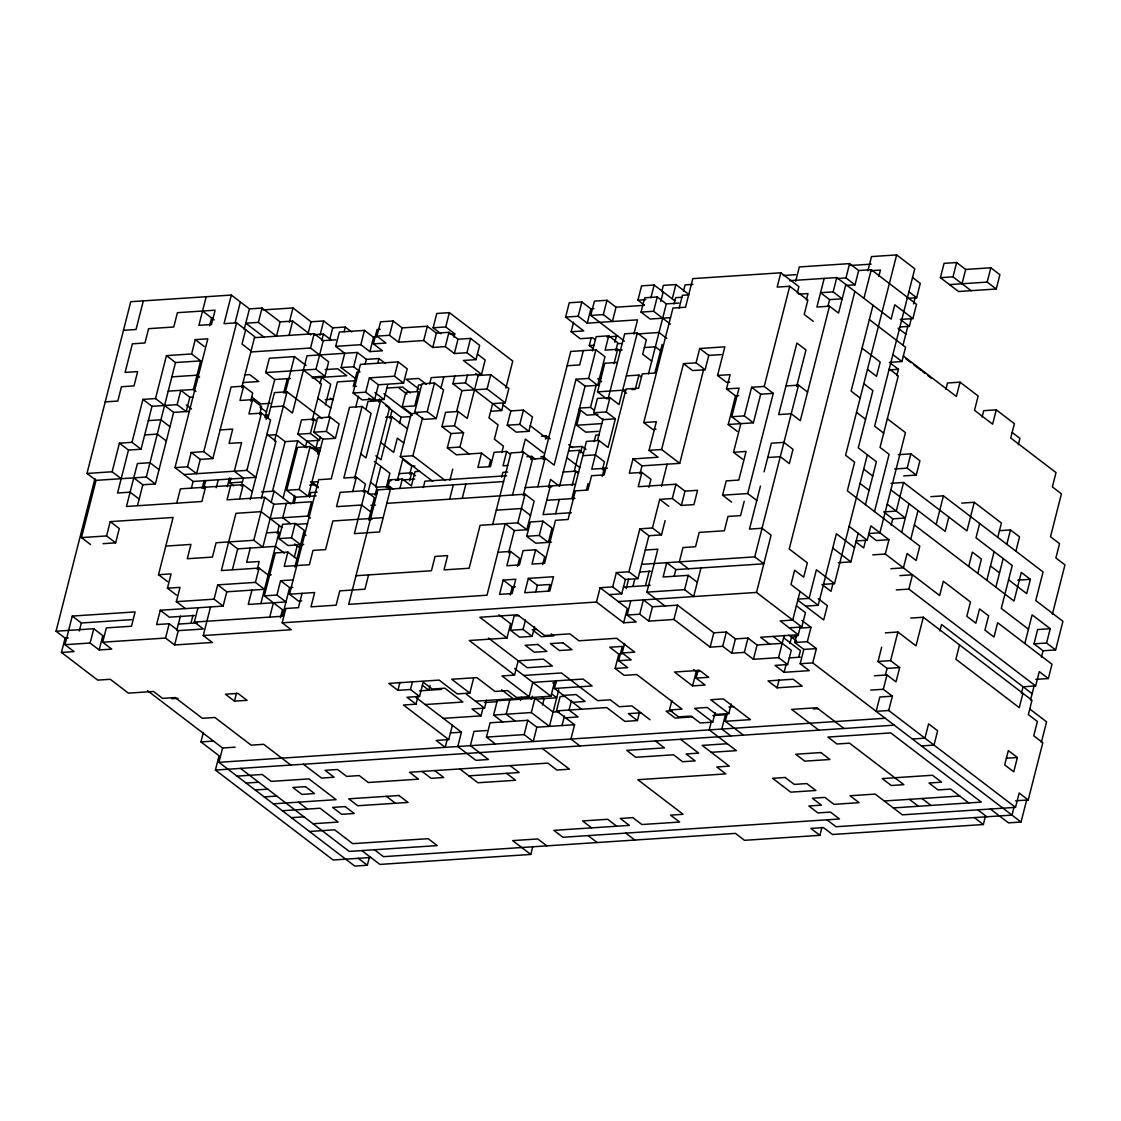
<?xml version="1.0" encoding="UTF-8"?>
<svg xmlns="http://www.w3.org/2000/svg" width="1121" height="1121" viewBox="0 0 1121 1121"><rect width="100%" height="100%" fill="white"/><g stroke="black" fill="none" stroke-linecap="round" stroke-linejoin="round"><path stroke-width="1.5" d="M142.942 399.384L151.994 406.306L141.05 449.241L131.998 442.319L142.942 399.384L155.511 398.558L173.629 412.388L155.385 483.95L146.333 477.028L96.042 480.363L86.99 473.44L130.765 301.703L231.332 295.061L249.437 308.892L262.02 308.065L280.124 321.895L292.693 321.068L310.811 334.899M68.255 637.933L65.102 638.129L56.05 631.221L94.963 478.569M90.507 544.512L81.455 537.604L96.042 480.363M143.334 300.876L136.033 329.49L123.464 330.331M290.843 765.068L263.673 744.316L251.104 745.143L214.882 717.468L202.312 718.309L175.142 697.542L162.573 698.383L153.507 691.461L128.369 693.128L110.25 679.284L97.681 680.125L61.459 652.45L65.102 638.129M64.976 644.701L72.262 616.074L135.123 611.912L131.479 626.233L106.341 627.886L102.684 642.207L111.75 649.115L99.166 649.956L90.114 643.034L64.976 644.701L74.028 651.609L61.459 652.45M121.18 478.695L112.128 471.773L119.429 443.159L131.998 442.319M79.297 630.941L81.329 622.996L72.262 616.074M110.236 521.629L119.302 528.552L115.645 542.858L106.593 535.936L110.236 521.629L173.096 517.468L158.509 574.709L167.561 581.631M119.429 443.159L128.481 450.067L117.537 493.002L130.106 492.175L139.172 499.097M90.114 643.034L93.758 628.727L56.05 631.221M155.511 398.558L166.454 355.623L191.593 353.956L200.659 360.878L193.358 389.505L195.951 391.481M99.166 649.956L102.824 635.635L93.758 628.727M137.547 505.459L142.815 484.776L133.763 477.868M146.333 477.028L175.507 362.545L166.454 355.623M189.841 397.254L186.198 411.561L177.132 404.639L180.789 390.332L189.841 397.254L192.98 397.044M191.593 353.956L195.25 339.649L207.819 338.822L174.988 467.625L193.092 481.455L255.952 477.294L246.9 470.386L184.04 474.533M206.194 296.715L198.893 325.342L211.463 324.515L215.106 310.195L177.398 312.689L173.755 326.996L148.603 328.663L144.959 342.97L132.39 343.811L125.09 372.424L137.659 371.597L134.016 385.904L121.446 386.745L117.803 401.052L105.22 401.879M209.571 325.903L211.603 317.944M176.74 503.161L180.397 488.854L243.243 484.692L252.309 491.615M191.201 452.478L200.267 459.4L196.609 473.707L187.557 466.784L191.201 452.478L203.77 451.651L212.836 458.559L231.066 387.011L243.635 386.17L252.701 393.093L250.67 401.052M231.332 295.061L224.032 323.675L236.601 322.848L254.719 336.678L241.744 387.572M223.121 606.097L214.069 599.175L217.712 584.868L226.778 591.79L223.121 606.097L160.261 610.258L156.618 624.565L169.187 623.738L178.253 630.647L203.391 628.993L194.339 622.071L197.983 607.764M191.481 487.817L193.092 481.455M176.487 595.111L167.435 588.189L171.079 573.882L158.509 574.709M235.116 322.652L240.384 301.969M203.77 451.651L236.601 322.848M202.158 488.378L204.176 480.419M210.552 606.923L203.251 635.551L212.317 642.473L174.596 644.967L165.544 638.045L169.187 623.738M203.644 488.574L205.675 480.629M244.168 329.56L249.437 308.892M185.413 608.591L176.347 601.669L180.005 587.362L167.435 588.189M205.535 487.187L201.892 501.493L126.463 506.482L137.407 463.548L149.976 462.721L159.028 469.643M245.667 329.77L242.01 344.077L251.076 350.999M176.754 630.45L180.411 616.144M174.596 644.967L178.253 630.647M216.213 487.747L218.245 479.788M280.124 321.895L276.481 336.202L258.362 322.372L262.02 308.065M243.635 386.17L239.992 400.491L252.561 399.651L261.627 406.573L259.596 414.532M190.948 623.262L192.98 615.303M227.297 486.71L229.581 477.91M233.743 485.841L229.861 482.885L231.066 478.107M230.674 485.519L227.031 499.84L264.738 497.346L273.804 504.254L311.512 501.76L307.869 516.08L310.461 518.056M252.561 399.651L248.918 413.971L261.487 413.131L270.539 420.053L250.277 499.56M290.437 378.464L274.729 379.501L265.663 372.578L269.32 358.272L294.459 356.604L306.103 365.502M241.351 486.08L243.383 478.135L234.331 471.212L241.618 442.585L229.048 443.426L232.706 429.105L220.122 429.946M239.6 498.999L243.243 484.692M246.9 470.386L261.487 413.131M264.99 417.657L274.729 379.501M289.316 322.259L292.959 307.939L263.113 309.914M266.083 419.45L267.302 414.686M267.975 418.063L274.463 392.616L287.032 391.79L321.965 418.469M289.05 335.375L292.693 321.068M232.439 569.524L237.708 548.856L228.656 541.933M283.655 392.981L287.298 378.674M285.14 393.177L294.459 356.604M274.463 441.085L287.032 391.79M261.361 498.523L275.948 441.282L266.896 434.359M370.855 857.495L333.147 859.989L215.414 770.057L219.057 755.75L200.953 741.906L203.377 732.363M250.291 548.029L246.634 562.336L259.203 561.509L257.185 569.454M273.804 504.254L262.86 547.188L253.794 540.28L264.738 497.346M308.233 332.909L311.078 321.783L292.959 307.939M272.585 490.928L285.14 441.646L276.088 434.724L266.658 435.34M271.226 502.264L274.07 491.138L261.501 491.965M312.437 377.006L325.006 376.18L328.663 361.859L310.545 348.028L314.188 333.708L254.481 337.659M251.917 590.122L248.259 604.429L285.981 601.935L276.929 595.027L264.346 595.854L275.29 552.919L287.873 552.093L296.925 559.015M226.778 591.79L264.486 589.296L255.434 582.374L259.077 568.067L221.369 570.561L235.956 513.32L261.095 511.652L281.791 527.459M320.003 335.263L323.647 320.942L311.078 321.783M319.835 451.048L297.85 434.247L301.493 419.941L314.062 419.1L316.654 421.09M321.755 340.434L323.38 334.072L313.95 334.689M283.123 498.06L297.71 440.805L285.14 441.646M325.006 376.18L315.954 369.257L323.254 340.63L314.188 333.708M316.122 495.874L295.692 497.22L286.64 490.297L297.583 447.377L310.153 446.536L319.205 453.459M369.37 857.299L367.352 865.244L354.768 866.085L218.931 762.308L222.575 748.001L147.538 690.676M234.485 701.143L225.419 694.221L237.988 693.395L247.054 700.317L234.485 701.143L236.503 693.184M277.181 533.442L279.213 525.483M260.843 603.602L279.073 532.055L266.504 532.881M286.373 503.427L282.73 517.734L290.493 523.675M303.707 544.484L287.999 545.535L278.947 538.612L282.59 524.306L295.159 523.465L304.225 530.387L294.893 566.96M329.462 340.588L332.699 327.864L323.647 320.942M320.003 383.718L321.629 377.357L330.681 384.279L325.412 404.947M305.276 447.531L306.902 441.17L319.471 440.329L320.284 437.162M312.17 420.501L321.489 383.928L303.385 370.084M292.581 503.385L294.613 495.426M319.471 440.329L310.419 433.421L314.062 419.1M294.066 503.581L295.692 497.22M322.862 439.152L335.431 438.311L339.074 424.004L330.022 417.082L317.453 417.923L313.796 432.23L322.862 439.152L308.261 496.393L299.209 489.471L310.153 446.536M355.329 378.464L341.092 367.59L344.75 353.283L335.683 346.361L339.341 332.054L364.479 330.387L373.531 337.309L376.67 337.099M269.755 617.082L273.412 602.776M276.929 595.027L280.572 580.706L293.142 579.879M287.873 552.093L284.216 566.399L309.368 564.732L313.011 550.425L325.58 549.598L332.881 520.971L383.158 517.65M300.568 544.694L291.516 537.786L295.159 523.465M344.063 331.802L345.282 327.038L332.699 327.864M315.954 448.092L317.986 440.133M317.579 454.005L318.392 450.824L314.511 447.854M328.537 416.886L337.449 381.897L354.726 380.762M294.347 557.011L297.191 545.885M309.606 497.332L310.825 492.567L317.103 492.147M335.431 438.311L326.365 431.403L330.022 417.082M280.432 617.643L282.464 609.698L264.346 595.854M280.572 580.706L289.624 587.628L282.338 616.256L194.339 622.071M203.251 635.551L291.25 629.736L282.198 622.814L285.841 608.507L298.424 607.666L302.067 593.359M301.689 600.898L298.55 601.108L289.498 594.186L318.672 479.704L331.241 478.877L349.486 407.315L362.055 406.489L371.121 413.411L354.502 478.597M358.846 370.715L353.661 366.763L357.319 352.456L307.028 355.777L292.441 413.018L283.389 406.096L270.806 406.937M380.187 329.35L377.048 329.56L373.405 343.867L382.457 350.789L369.888 351.616L360.836 344.693L364.479 330.387M374.764 399.09L362.195 399.931L353.129 393.009L360.43 364.381L398.151 361.887L407.203 368.809L403.56 383.116L378.408 384.783L369.355 377.861L365.712 392.182L374.764 399.09L378.408 384.783M365.152 364.143L366.371 359.365L357.319 352.456M355.693 407.273L358.538 396.147M369.888 351.616L373.531 337.309M373.405 343.867L385.974 343.04L376.922 336.118L380.565 321.811L393.135 320.97L402.187 327.893L427.339 326.239L436.391 333.147L448.961 332.32L458.013 339.243L470.582 338.402L479.648 345.324L475.991 359.631L463.421 360.472L481.54 374.302L485.183 359.995L477.42 354.068M362.055 406.489L343.825 478.036L356.394 477.21L365.446 484.132L363.414 492.077M365.978 409.417L367.996 401.472L380.565 400.645L389.632 407.554L367.744 493.422M377.721 363.302L378.94 358.538L366.371 359.365M475.991 359.631L466.939 352.723L454.369 353.549L445.317 346.627L432.748 347.468L423.682 340.546L398.544 342.213L389.491 335.291L393.135 320.97M352.737 491.516L356.394 477.21M378.674 402.033L379.487 398.852M380.565 400.645L365.978 457.886L360.808 453.935M368.795 398.305L371.387 400.281L383.957 399.454L387.6 385.134M398.544 342.213L402.187 327.893M370.729 511.919L361.663 504.996L336.524 506.664L340.167 492.357L365.32 490.69L354.376 533.624L379.515 531.957L390.458 489.022M403.56 383.116L394.494 376.208L398.151 361.887M390.024 418.245L392.056 410.286M385.638 417.264L391.916 416.858L380.972 459.778L375.801 455.827M375.577 487.018L380.846 466.35M368.697 519.864L374.372 497.612L365.32 490.69M375.031 495.174L377.062 487.215L370.589 482.282M402.201 406.727L405.844 392.42L418.413 391.579L414.77 405.9L402.201 406.727L411.253 413.649L417.544 413.229M399.482 423.57L401.108 417.208L385.582 405.354M386.255 487.579L389.898 473.258L374.372 461.404M423.682 340.546L427.339 326.239M387.74 487.775L389.772 479.83L402.341 478.989L411.393 485.911L415.036 471.605L419.758 471.296M388.819 489.569L389.632 486.388L377.062 487.215M368.571 574.891L364.928 589.198L339.775 590.865L336.132 605.172L310.993 606.839L314.637 592.533L289.498 594.186M432.65 481.287L400.309 456.583L411.253 413.649M416.928 391.383L418.553 385.021L421.692 384.811M440.903 333.708L433.14 327.78L436.784 313.474L449.367 312.633L512.759 361.06L505.865 388.09M414.63 412.458L421.93 383.83L434.5 383.004L443.566 389.926L436.265 418.539L423.696 419.38L414.63 412.458L427.213 411.631L436.265 418.539M397.465 479.984L402.733 459.316L411.785 466.224L414.938 466.028M432.748 347.468L436.391 333.147M399.903 488.532L402.341 478.989M429.637 383.985L431.249 377.623L481.54 374.302M445.219 480.461L412.878 455.743L422.603 417.587M453.963 337.043L454.762 333.862L445.71 326.954L449.367 312.633M409.768 474.183L411.785 466.224M409.627 480.741L411.659 472.796L399.09 473.623M427.213 411.631L434.5 383.004M445.317 346.627L448.961 332.32M440.987 387.922L443.832 376.796M454.369 353.549L458.013 339.243M423.304 487.523L424.915 481.161L506.636 475.752M468.97 453.963L459.918 447.041L463.562 432.734L450.992 433.561L441.94 426.653L445.583 412.332L458.153 411.505L467.219 418.427L478.163 375.493L475.57 373.517M478.163 375.493L490.732 374.666L508.836 388.497L505.193 402.803L487.075 388.973L461.936 390.64L452.884 383.718L454.902 375.759M466.939 352.723L470.582 338.402M488.98 466.42L490.606 460.058L481.54 453.136L456.401 454.804L447.349 447.882L450.992 433.561M456.667 411.309L461.936 390.64M463.562 432.734L454.509 425.812L458.153 411.505M503.707 402.607L501.676 410.552L465.453 382.892L467.485 374.932M449.913 480.236L452.758 469.11M425.209 704.534L462.917 702.04L444.813 688.196L432.23 689.023L423.178 682.114L419.534 696.421L410.482 689.499L397.899 690.34L399.931 682.381M449.661 499.181L453.318 484.875M410.482 689.499L412.5 681.554M487.075 388.973L490.732 374.666M462.23 498.355L465.888 484.034M452.38 725.287L448.722 739.594L403.448 704.997L416.017 704.17L418.049 696.225M481.54 453.136L477.896 467.443L490.466 466.616L494.123 452.309L506.692 451.469L510.573 454.439M430.072 685.449L428.853 690.214L422.379 685.281M510.868 410.917L523.437 410.09L532.489 416.998L528.846 431.319L516.277 432.146L507.224 425.223L510.868 410.917L503.105 404.989M501.816 452.464L503.441 446.102L494.389 439.18L498.032 424.873L488.98 417.951L492.623 403.644L505.193 402.803M506.692 451.469L503.035 465.79L507.757 465.467M501.69 477.112L502.909 472.347L507.617 472.039M492.651 524.474L510.896 452.926L523.465 452.099L532.517 459.007L545.086 458.181L554.152 465.103L576.04 379.234L588.609 378.408L597.661 385.316L604.962 356.702L595.896 349.78L570.757 351.448L543.195 459.568M528.846 431.319L519.794 424.397L523.437 410.09M447.237 739.398L445.219 747.343L436.153 740.421L448.722 739.594M522.092 451.777L525.329 439.068L543.447 452.898M512.521 495.02L523.465 452.099M397.899 690.34L388.847 683.418L439.138 680.097L457.242 693.927L469.811 693.1L473.468 678.78M573.588 322.217L571.164 331.76L583.733 330.919L565.615 317.089L569.258 302.782L581.841 301.941L590.893 308.864L594.032 308.653M530.892 459.554L531.69 456.373L526.982 456.681M416.143 697.612L461.432 732.195L457.788 746.516L475.893 760.346L488.462 759.52L470.358 745.675L474.001 731.368L486.57 730.542M508.612 552.821L514.287 530.569L505.221 523.647L486.99 595.209L348.701 604.345L377.889 489.863L503.595 481.54M523.199 495.58L532.517 459.007M503.203 580.061L499.56 594.368L512.129 593.541L515.772 579.235L503.203 580.061L512.255 586.984L515.408 586.773M497.934 552.275L510.503 551.434L506.846 565.755L519.429 564.914L523.073 550.607L535.642 549.78L544.694 556.689L542.676 564.648M525.09 494.193L534.142 501.115L526.856 529.729L517.79 522.82L525.09 494.193L386.815 503.343M545.465 439.124L546.263 435.943L541.555 436.265M633.883 334.156L637.527 319.849L587.25 323.17L578.184 316.262L581.841 301.941M510.237 594.929L512.255 586.984M517.524 566.301L519.555 558.356L510.503 551.434M537.8 486.808L545.086 458.181M526.716 536.3L530.373 521.98L542.942 521.153L551.994 528.075L548.351 542.382L539.285 535.46L526.716 536.3L535.782 543.209L551.49 542.172M443.313 718.365L481.035 715.871L483.053 707.926M481.035 715.871L471.983 708.948L484.552 708.122L486.57 700.177M488.448 638.059L527.262 667.71L552.401 666.042L543.349 659.134L518.21 660.787L514.567 675.108L469.279 640.511L506.986 638.017L510.644 623.71L498.999 614.812M587.25 323.17L590.893 308.864M534.563 626.821L532.139 636.35L519.569 637.19L510.503 630.268L514.161 615.961L518.869 615.639M624.397 341.12L590.753 315.421L594.41 301.115L606.979 300.288L616.032 307.196L644.323 305.332M548.477 487.355L550.495 479.41L559.561 486.332L585.092 386.156L576.04 379.234M583.326 350.607L579.683 364.928L567.114 365.754M550.369 485.968L543.068 514.595L571.36 512.717M495.496 744.022L486.444 737.1L490.087 722.793L527.809 720.299L536.861 727.207L574.569 724.727L570.925 739.033L579.977 745.955M502.656 721.952L493.604 715.044L497.248 700.723L534.969 698.229L553.073 712.073L559.365 711.653M528.341 578.394L524.698 592.715L549.836 591.047L553.494 576.74L528.341 578.394L537.407 585.316L549.977 584.489L548.351 590.851M535.642 549.78L531.999 564.087L544.568 563.26L555.512 520.326L568.081 519.485L575.381 490.872L587.95 490.031L591.594 475.724L604.163 474.898L626.05 389.029L638.62 388.202L642.277 373.882L654.846 373.055L662.147 344.427M539.285 535.46L542.942 521.153M593.149 348.561L589.268 345.59L591.299 337.645M592.519 350.971L596.162 336.65L608.745 335.824L617.797 342.746L615.765 350.691M532.139 636.35L523.073 629.442L525.511 619.899M616.032 307.196L612.388 321.517L603.336 314.595L606.979 300.288M598.334 431.347L585.765 432.174L576.712 425.251L580.356 410.945M588.609 378.408L595.896 349.78M535.782 591.678L537.407 585.316M555.638 513.754L559.295 499.448M509.817 699.896L506.174 714.203L515.226 721.125M574.288 470.988L579.557 450.306L568.557 451.034M594.382 410.342L590.501 407.385L596.176 385.12M608.745 335.824L605.088 350.13L617.657 349.304L620.249 351.279M572.13 485.491L575.774 471.184L563.204 472.011M580.496 452.842L582.121 446.48L569.538 447.321M606.587 398.796L597.535 391.874L604.822 363.26L617.391 362.433M520.494 700.457L521.307 697.276M571.864 498.621L586.451 441.38L599.02 440.539L608.086 447.461L615.373 418.834L606.321 411.925L593.752 412.752L597.395 398.445L609.964 397.605L619.03 404.527L637.26 332.979L624.691 333.806L608.072 399.006M614.812 342.339L616.438 335.978M469.811 693.1L451.707 679.256L476.845 677.602L494.964 691.433L507.533 690.606L516.585 697.514L529.154 696.687L532.811 682.381L583.088 679.06L592.14 685.968L554.433 688.462L556.464 680.517M594.158 441.534L595.769 435.172L598.922 434.962M614.014 363.61L617.657 349.304M532.391 696.239L531.578 699.42L527.697 696.463M597.535 440.343L603.07 418.82M536.861 727.207L533.218 741.527L524.152 734.605L527.809 720.299M586.465 489.835L588.077 483.473M599.02 440.539L591.734 469.167L607.442 468.13M606.321 411.925L609.964 397.605M558.748 689.807L549.43 726.38L531.312 712.55L534.969 698.229M644.393 305.108L637.933 300.162L641.576 285.855L654.146 285.028L674.842 300.834M670.526 317.663L650.096 319.023L641.044 312.1L644.687 297.794L657.256 296.953L666.322 303.875L678.892 303.048M542.536 704.955L544.161 698.593L541.569 696.617M602.411 469.727L604.429 461.768L595.377 454.86L582.808 455.687M602.271 476.285L604.303 468.34M650.909 297.752L654.146 285.028M475.486 701.2L550.915 696.211L554.573 681.904M670.428 324.123L653.613 311.274L657.256 296.953M626.317 375.913L638.886 375.073L635.243 389.393L632.104 389.59M661.712 291.74L663.338 285.379L675.907 284.552L688.84 294.431M574.569 724.727L556.464 710.882L560.108 696.575L564.816 696.267M660.773 301.479L663.198 291.936M648.484 373.839L666.322 303.875M561.999 725.553L564.438 716.011M672.264 298.859L675.907 284.552M361.803 850.587L379.921 864.417L530.765 854.44L532.797 846.495M630.815 600.73L627.157 615.037L636.224 621.959L623.654 622.786L596.484 602.033L600.127 587.726L612.697 586.886L621.749 593.808L625.406 579.501L616.34 572.579L612.697 586.886M797.311 292.987L798.923 286.626L780.819 272.795L692.82 278.611L685.52 307.238L672.95 308.065L643.762 422.547L656.346 421.72L649.045 450.348L658.097 457.256L632.959 458.923L629.315 473.23L641.885 472.403L650.937 479.326L648.905 487.271M571.458 700.513L569.034 710.055L578.086 716.964L565.516 717.804M674.015 304.029L675.641 297.668L681.932 297.261M679.158 308.023L682.409 295.299L688.686 294.879M683.474 291.264L685.099 284.902L692.96 284.384M639.993 473.791L642.011 465.846L632.959 458.923M641.885 472.403L638.227 486.71L675.949 484.216L685.001 491.138L697.57 490.311L693.927 504.618L681.358 505.445L672.292 498.537L659.723 499.363L652.436 527.977L661.488 534.899L665.131 520.592M639.867 528.818L648.919 535.726L637.975 578.66L628.923 571.752L639.867 528.818L652.436 527.977M626.205 588.595L628.643 579.053M703.638 369.524L679.732 463.351L661.614 449.507L683.502 363.638L696.071 362.812L705.123 369.734L708.78 355.413L699.714 348.505L696.071 362.812M623.654 622.786L627.298 608.479L600.127 587.726M632.973 586.213L634.598 579.851M615.135 668.452L618.778 654.146L609.726 647.223L622.295 646.397L618.638 660.703L627.704 667.626L615.135 668.452L624.187 675.374L636.756 674.534L682.044 709.131L669.461 709.957L671.899 700.429M661.488 486.444L667.149 464.178M618.638 660.703L631.221 659.877L622.155 652.954L624.593 643.412M645.542 585.386L649.185 571.065M773.154 636.42L791.258 650.25L787.615 664.571L778.563 657.649L753.41 659.302L744.358 652.394L731.789 653.221L722.723 646.299L710.154 647.139L673.931 619.465L648.793 621.118L639.741 614.21L643.384 599.889L652.436 606.811L677.574 605.158L713.811 632.819L726.38 631.992L735.432 638.914L748.001 638.073L757.067 644.995L782.206 643.342M665.005 605.985L646.901 592.14L657.845 549.206L645.276 550.047M672.292 498.537L675.949 484.216M648.793 621.118L652.436 606.811M681.358 505.445L685.001 491.138M729.771 382.177L726.618 382.373L717.566 375.465L724.867 346.837L699.714 348.505M674.197 575.97L675.823 569.608L666.757 562.686L663.114 577.007L688.252 575.339L697.318 582.261M556.464 710.882L606.741 707.561L624.859 721.392L637.429 720.565L639.46 712.62M738.697 395.657L735.544 395.853L726.492 388.945L730.135 374.624L717.566 375.465M673.931 619.465L677.574 605.158M700.961 567.955L693.661 596.568L684.609 589.646L688.252 575.339M737.31 431.403L728.258 424.481L735.544 395.853M742.578 459.19L733.526 452.267L740.827 423.654L731.761 416.732L739.061 388.104L726.492 388.945M731.635 502.124L722.583 495.202L726.226 480.895L738.809 480.068L746.096 451.441L733.526 452.267M751.63 387.277L760.697 394.2L753.396 422.813L744.344 415.905L751.63 387.277L764.2 386.451L773.266 393.359L747.721 493.548L756.787 500.456M780.819 272.795L777.161 287.102L789.745 286.275L807.849 300.106L804.205 314.412L813.257 321.335M764.2 386.451L789.745 286.275M698.131 670.176L696.099 678.135L705.151 685.057L692.582 685.884L696.225 671.577L693.647 669.601M795.686 281.259L799.329 266.938L849.606 263.617L858.672 270.539L871.241 269.699L916.516 304.295L912.872 318.602L900.303 319.443L909.355 326.351L911.387 318.406M744.218 501.297L740.561 515.604L727.991 516.431L724.348 530.751L699.196 532.405L695.552 546.712L682.983 547.552L679.34 561.859L688.392 568.781M710.154 647.139L713.811 632.819M806.363 299.91L807.989 293.548L798.558 294.164M760.43 486.15L749.487 529.084L762.056 528.257L771.108 535.165L756.521 592.42L801.809 627.003L805.453 612.697L796.4 605.774M764.074 471.843L771.374 443.215L783.943 442.389L792.995 449.297L789.352 463.618L780.3 456.695L767.731 457.522M722.723 646.299L726.38 631.992M711.232 721.938L709.215 729.883L736.371 750.636L711.232 752.303M796.639 386.535L805.971 349.962L796.905 343.04L778.675 414.588L791.244 413.761L800.296 420.683L829.484 306.187L816.915 307.028L824.201 278.4M675.823 569.608L763.821 563.793L754.755 556.871L798.53 385.148L785.961 385.974M669.461 709.957L678.527 716.88L691.096 716.053L700.149 722.975L712.718 722.134L715.156 712.592M731.789 653.221L735.432 638.914M827.985 305.991L829.61 299.629L820.558 292.707L833.127 291.88L842.179 298.803L829.61 299.629M833.127 291.88L836.77 277.574L789.632 280.684M743.405 735.138L725.287 721.307L727.319 713.348M712.718 722.134L694.614 708.304L707.183 707.463L716.235 714.385L728.804 713.559L731.242 704.016M744.358 652.394L748.001 638.073M858.672 270.539L855.015 284.846L845.963 277.924L849.606 263.617M845.837 284.496L838.536 313.109L829.484 306.187M753.41 659.302L757.067 644.995M854.889 291.404L789.226 549.01L807.344 562.84L803.687 577.147L794.635 570.239L790.992 584.545L818.162 605.298L836.392 533.75L854.51 547.58M867.864 270.89L871.507 256.583L896.646 254.915L914.764 268.76L874.632 426.176L883.684 433.098M863.941 298.326L871.241 269.699M778.563 657.649L784.224 635.383M878.808 276.425L880.433 270.063L871.003 270.679M800.044 591.468L792.743 620.081L780.174 620.922L798.292 634.752L800.31 626.807M873.007 305.248L851.119 391.117L860.171 398.025M777.063 687.818L768.011 680.895L793.15 679.228L802.216 686.15L777.063 687.818L779.095 679.858M789.899 643.496L791.524 637.134L796.246 636.826M796.807 634.556L794.775 642.501L803.827 649.423L800.184 663.73L809.236 670.652L784.097 672.32L786.129 664.361M896.646 254.915L845.584 455.266L854.636 462.188L847.336 490.816L919.795 546.165L916.137 560.472L907.085 553.55L903.442 567.857L890.873 568.697M798.825 656.976L800.45 650.614L783.635 637.765M1026.724 799.763L1021.049 822.029L812.753 662.903L816.396 648.597L807.344 641.674L810.987 627.368L801.935 620.445M833.015 583.396L830.997 591.342L821.931 584.433M823.515 584.321L834.514 583.593L867.346 454.804M903.008 345.24L907.87 326.155M913.545 303.889L915.17 297.527M896.8 375.647L898.411 369.285L889.359 362.377M907.225 298.354L916.656 297.738L920.299 283.417L912.536 277.49M838.284 562.728L850.867 561.887L858.154 533.274M865.454 504.646L876.398 461.712L858.28 447.882L872.881 390.64L863.815 383.718M890.929 362.265L901.929 361.537L905.572 347.23L869.35 319.555M865.72 539.986L863.702 547.945L855.94 542.004M856.206 540.925L867.206 540.196L870.863 525.875L888.967 539.719L885.324 554.026L939.664 595.531L943.307 581.224L970.478 601.977L966.834 616.298L975.887 623.206L979.53 608.899L988.596 615.821L984.939 630.128L994.005 637.05L997.648 622.73L1051.988 664.249L1048.345 678.555L1035.762 679.382M874.506 511.568L889.093 454.327L880.041 447.405L898.285 375.857L889.219 368.935M940.421 277.672L944.064 263.351L956.633 262.524L965.685 269.446L990.838 267.779L999.89 274.701L996.247 289.008L958.525 291.502L940.421 277.672L952.99 276.831L971.094 290.675M952.99 276.831L956.633 262.524M891.139 525.203L892.75 518.841L883.698 511.919L896.268 511.092L903.568 482.478L890.999 483.305M910.855 453.851L919.921 460.773L916.263 475.08L907.211 468.158L910.855 453.851L898.285 454.678M374.372 849.746L383.438 856.668L735.432 833.393L744.484 840.316L819.913 835.327L821.931 827.368M962.042 283.753L965.685 269.446M901.676 532.321L908.977 503.707M945.858 389.365L947.483 383.004L960.052 382.177L978.157 396.007L974.513 410.328L992.631 424.158L996.275 409.852L983.706 410.678L982.08 417.04M874.394 675.795L886.963 674.954L896.015 681.876L899.659 667.57L887.089 668.396L878.037 661.474L881.681 647.167M910.728 539.243L918.029 510.615M885.464 674.758L887.089 668.396M960.052 382.177L956.395 396.484L903.358 355.974M910.742 618.077L923.312 617.237L1031.993 700.261L1028.335 714.567L1037.401 721.49L1033.744 735.796L1042.81 742.719L1028.209 799.96L1019.157 793.037L1015.514 807.358L888.715 710.504L892.372 696.183L883.306 689.275L886.963 674.954M899.659 667.57L890.606 660.647L897.907 632.02L885.338 632.861M1048.345 678.555L1039.279 671.633L1035.636 685.954L908.851 589.1L912.494 574.779L899.925 575.619M996.247 289.008L987.181 282.1L990.838 267.779M936.147 524.46L943.434 495.832L930.864 496.659M923.312 617.237L916.011 645.864L897.907 632.02M948.842 517.061L945.199 531.368L890.859 489.863M939.93 630.871L941.556 624.509L1032.119 693.703M961.678 503.105L974.247 502.278L966.961 530.906L903.568 482.478M968.712 566.441L972.369 552.135L981.421 559.043L977.778 573.363M979.656 523.507L976.013 537.814L1012.235 565.488L1001.291 608.423L1028.461 629.175M959.534 644.911L955.891 659.218L1019.283 707.659L1022.927 693.339M1018.302 444.715L1019.928 438.353L1012.165 432.426M986.83 580.272L994.131 551.658M997.774 537.337L1001.417 523.031L974.247 502.278M995.882 587.194L1003.183 558.566M1006.826 544.26L1010.483 529.953L999.484 530.681M1015.892 551.182L1019.535 536.875L1010.483 529.953M914.386 524.936L1014.001 601.038L1021.301 572.411L1030.353 579.333L1026.71 593.64L1008.592 579.809M1024.818 643.496L1032.119 614.869L1050.223 628.699L1046.58 643.02L1055.632 649.928L1062.932 621.314L1035.762 600.562L1043.062 571.934L943.434 495.832M819.913 835.327L810.847 828.405L823.431 827.578L832.483 834.486L983.341 824.524L985.359 816.564M1021.441 693.142L1023.067 686.781L1035.636 685.954M1055.632 649.928L1043.062 650.769L1034.01 643.846L1037.654 629.54L1050.223 628.699M1030.493 700.065L1034.151 685.744M1041.437 657.13L1043.062 650.769M1052.381 614.196L1064.95 564.9L1055.898 557.978L1059.541 543.671L1050.489 536.749L1061.433 493.815L1052.367 486.906L1056.024 472.586L1010.736 438.003L1014.393 423.682L996.275 409.852M1017.392 757.502L1013.748 771.808L1004.696 764.9L1008.34 750.58L1017.392 757.502L1006.392 758.23M1014.015 807.148L1011.997 815.107L836 826.738L826.934 819.829M1041.311 742.522L1046.58 721.84L1029.765 709.004M850.699 265.481L871.129 264.122M783.243 275.528L795.812 274.687M836.532 278.554L845.963 277.924M258.362 322.372L245.793 323.198L263.911 337.043M845.598 285.477L855.015 284.846M637.933 300.162L645.78 299.643M949.473 284.594L987.181 282.1M565.615 317.089L578.184 316.262M590.753 315.421L603.336 314.595M641.044 312.1L653.613 311.274M433.14 327.78L445.71 326.954M376.922 336.118L389.491 335.291M323.254 340.63L335.824 339.803M450.053 334.17L454.762 333.862M250.838 351.98L310.545 348.028M335.683 346.361L360.836 344.693M175.507 362.545L200.659 360.878M637.022 333.96L659.022 332.503L666.785 338.43M606.923 336.903L617.923 336.188M589.268 345.59L593.99 345.282M617.559 343.727L622.267 343.404M899.925 326.982L909.355 326.351M171.863 376.852L197.002 375.185L199.594 377.174M265.663 372.578L315.954 369.257M341.092 367.59L353.661 366.763M644.379 347.538L655.379 346.809L660.549 350.761M244.995 374.904L249.717 374.596L258.769 381.518L243.061 382.555M325.146 369.608L337.715 368.781L346.767 375.703L312.199 377.987M617.419 350.284L622.141 349.976M360.065 371.92L356.912 372.13L353.269 386.451L356.408 386.241M168.22 391.159L193.358 389.505M369.355 377.861L394.494 376.208M708.78 355.413L721.349 354.586M386.885 388.076L402.593 387.039L410.356 392.967M452.884 383.718L465.453 382.892M151.994 406.306L177.132 404.639M353.129 393.009L365.712 392.182M705.123 369.734L692.554 370.561L683.502 363.638M600.94 378.548L597.801 378.758L601.683 381.729M270.231 403.308L260.801 403.938L251.749 397.016M325.23 399.679L333.077 399.16M173.629 412.388L189.337 411.351M585.092 386.156L597.661 385.316M888.981 369.916L898.411 369.285M148.35 420.613L160.92 419.786L169.972 426.709M597.535 391.874L625.812 390.01M401.108 417.208L410.538 416.592M490.676 411.281L501.676 410.552M144.707 434.934L157.276 434.093L166.328 441.015M760.697 394.2L773.266 393.359M579.501 408.1L590.501 407.385M313.796 432.23L326.365 431.403M297.85 434.247L310.419 433.421M597.983 414.406L586.984 415.134L579.221 409.193M441.94 426.653L454.509 425.812M128.481 450.067L141.05 449.241M507.224 425.223L519.794 424.397M615.373 418.834L602.804 419.674L593.752 412.752M576.712 425.251L601.851 423.598M731.761 416.732L744.344 415.905M311.246 448.4L320.676 447.769M200.267 459.4L212.836 458.559M655.967 429.259L652.828 429.469L643.762 422.547M728.258 424.481L753.396 422.813M447.349 447.882L459.918 447.041M86.99 473.44L112.128 471.773M174.988 467.625L187.557 466.784M400.309 456.583L412.878 455.743M540.883 456.723L544.035 456.513M649.045 450.348L661.614 449.507M142.815 484.776L155.385 483.95M229.861 482.885L242.43 482.058M318.196 481.666L311.918 482.086L318.378 487.018M309.62 485.127L314.342 484.818M387.95 480.909L391.103 480.699M395.811 480.391L398.95 480.18M402.103 479.97L414.672 479.143M642.011 465.846L679.732 463.351M286.64 490.297L299.209 489.471M575.535 472.165L578.674 471.955M369.075 494.305L376.922 493.786M525.231 487.635L575.507 484.314M548.561 487.06L551.7 486.85M894.642 468.998L907.211 468.158M370.855 505.361L375.563 505.053M903.694 475.907L916.263 475.08M270.147 518.575L307.869 516.08M546.726 500.288L575.003 498.411M81.455 537.604L106.593 535.936M496.309 510.167L521.447 508.5L530.499 515.422M722.583 495.202L747.721 493.548M294.921 524.446L307.49 523.619M368.781 519.569L371.92 519.359M103.076 543.685L115.645 542.858M165.796 546.095L190.948 544.428L187.291 558.734L212.444 557.081L216.087 542.76L253.794 540.28M278.947 538.612L291.516 537.786M517.79 522.82L480.082 525.315L469.139 568.249L444 569.902L447.643 555.596L435.074 556.422L431.431 570.743L356.002 575.732M237.708 548.856L275.43 546.361L284.482 553.284M514.287 530.569L526.856 529.729M892.75 518.841L905.32 518.014L887.215 504.17M648.919 535.726L661.488 534.899M868.915 533.526L879.915 532.797L905.446 432.622L887.342 418.778M271.282 574.779L268.129 574.989L259.077 568.067M888.967 539.719L876.398 540.546L868.635 534.619M217.712 584.868L255.434 582.374M289.624 587.628L292.777 587.418M641.618 564.353L754.755 556.871M872.755 554.853L885.324 554.026M176.347 601.669L214.069 599.175M616.34 572.579L628.923 571.752M639.685 572.004L650.684 571.276M625.406 579.501L637.975 578.66M81.329 622.996L131.605 619.661M194.465 615.513L169.327 617.167L160.261 610.258M623.458 587.138L650.166 585.372M609.179 594.634L621.749 593.808M646.901 592.14L684.609 589.646M178.379 624.089L197.24 622.842M282.198 622.814L596.484 602.033M618.246 601.557L756.521 592.42M1017.784 580.16L1030.353 579.333M102.684 642.207L165.544 638.045M896.282 589.926L908.851 589.1M798.096 599.104L809.096 598.39L816.396 569.762L834.514 583.593M627.157 615.037L639.741 614.21M805.579 606.139L818.162 605.298M510.503 630.268L523.073 629.442M532.265 629.792L536.987 629.484M789.24 627.83L801.809 627.003M799.988 628.096L810.987 627.368M798.292 634.752L760.57 637.246L769.637 644.169M794.901 635.943L798.054 635.733M622.155 652.954L634.724 652.128L616.62 638.283L578.898 640.778L569.846 633.855L544.708 635.523L517.538 614.77L479.83 617.265L506.986 638.017M618.778 654.146L621.917 653.935M794.775 642.501L807.344 641.674M803.827 649.423L816.396 648.597M514.567 675.108L501.984 675.935L529.154 696.687M171.751 698.733L178.043 698.327M523.745 675.459L561.467 672.964L597.689 700.639L610.258 699.812L619.31 706.72L631.894 705.894L649.998 719.738M789.31 657.901L800.31 657.172M1034.01 643.846L1046.58 643.02M787.615 664.571L775.045 665.398L784.097 672.32M800.184 663.73L812.753 662.903M696.225 671.577L699.378 671.367M419.422 690.844L441.422 689.387M552.751 682.983L555.904 682.787M878.037 661.474L890.606 660.647M419.534 696.421L406.965 697.248L416.017 704.17M696.099 678.135L708.668 677.308L699.616 670.386L674.478 672.04L692.582 685.884M563.485 695.384L576.054 694.558L585.12 701.466L572.551 702.307M484.44 702.545L497.009 701.704M534.731 699.21L556.731 697.766L551.546 693.801M493.604 715.044L531.312 712.55M870.737 690.102L883.306 689.275M200.953 741.906L213.522 741.079M640.946 712.816L628.377 713.643L637.429 720.565M672.376 710.742L666.084 711.148L675.136 718.071L692.428 716.922M728.944 707.001L733.652 706.678M892.372 696.183L879.803 697.024L876.146 711.331L888.715 710.504M222.575 748.001L235.144 747.161M450.432 732.924L461.432 732.195M712.858 715.576L725.427 714.75L721.784 729.056L730.836 735.979M813.426 708.92L818.134 708.612M486.444 737.1L524.152 734.605M725.287 721.307L750.439 719.64L723.269 698.887L710.7 699.714L728.804 713.559M218.931 762.308L885.212 718.253M215.414 770.057L894.264 725.161M237.049 776.138L262.188 774.485L271.24 781.393L308.962 778.899L336.118 799.665L273.272 803.813M727.319 743.727L702.18 745.381L729.351 766.147L716.781 766.974L725.833 773.896L637.835 779.712L683.109 814.294L670.54 815.135L679.606 822.043L641.885 824.538L632.833 817.629L620.263 818.456L629.315 825.378L553.886 830.367L562.938 837.275L839.517 818.989L830.451 812.08L817.882 812.907L808.83 805.985L821.399 805.158L812.347 798.236L824.916 797.409L833.968 804.332L859.106 802.664L850.054 795.742L875.193 794.088L902.363 814.841L1015.514 807.358M246.102 783.061L258.671 782.234M912.368 739.005L924.951 738.178L928.594 723.858L937.646 730.78L934.003 745.087L921.434 745.927M255.154 789.983L267.723 789.142M468.872 775.844L519.149 772.523L510.097 765.601M264.206 796.905L276.789 796.064M282.324 810.735L320.046 808.241L338.15 822.071L313.011 823.739M291.376 817.657L303.959 816.817M309.494 831.488L334.633 829.82L352.751 843.665L428.18 838.676L437.232 845.598L349.234 851.414L240.553 768.389M884.259 800.997L959.688 796.008M893.311 807.919L981.309 802.104L890.747 732.91L827.887 737.072L836.953 743.994L849.522 743.167L903.862 784.672L891.279 785.499L882.227 778.577L932.518 775.256L941.57 782.178L929.001 783.004L938.053 789.927L950.622 789.1L968.74 802.93M1015.64 800.8L1028.209 799.96M1021.049 822.029L1008.48 822.856L990.361 809.012M908.893 291.81L916.656 297.738M912.872 318.602L894.754 304.772L891.111 319.079L836.77 277.574M898.075 328.173L905.838 334.1M905.782 358.706L910.953 362.658M913.545 364.633L921.308 370.561M922.597 371.541L925.189 373.531M927.782 375.507L931.663 378.464M892.877 354.628L901.929 361.537M862.063 348.183L880.167 362.013L876.524 376.32L867.472 369.412M856.528 412.346L865.58 419.254M798.53 385.148L807.596 392.056M863.688 469.11L872.741 476.033M990.474 565.965L999.54 572.887M860.045 483.417L869.097 490.339M637.26 332.979L646.327 339.887L642.669 354.208L651.721 361.116M849.101 526.352L867.206 540.196M595.377 339.817L592.785 337.841L580.216 338.682L571.164 331.76M638.886 375.073L641.478 377.048M832.749 548.057L850.867 561.887M622.673 390.22L626.555 393.177M818.288 598.74L827.34 605.662L823.697 619.969L797.816 600.197M659.723 499.363L668.789 506.286M582.121 446.48L586.003 449.451M579.557 450.306L583.438 453.276M568.725 444.673L572.607 447.643M546.263 435.943L550.145 438.914M530.275 425.742L547.09 438.591M566.848 457.704L579.795 467.583M575.774 471.184L578.366 473.16M788.932 635.159L796.695 641.086M531.69 456.373L535.572 459.33M426.442 384.391L418.679 378.464L406.11 379.29L419.044 389.169M977.792 809.852L986.844 816.761M345.282 327.038L351.742 331.984M378.94 358.538L385.414 363.484M974.275 817.601L983.341 824.524M399.216 388.23L406.979 394.158M843.973 728.496L816.803 707.743L791.664 709.397L818.834 730.149M323.38 334.072L331.143 339.999M921.966 798.502L931.019 805.424M383.928 393.639L412.388 415.387M909.397 799.343L918.449 806.251M374.89 392.532L383.957 399.454M391.916 416.858L407.441 428.712M403.798 443.019L397.324 438.087L393.681 452.394L380.748 442.515M330.261 398.165L332.839 400.141M317.846 398.235L330.779 408.114M202.537 311.035L214.181 319.919M411.659 472.796L415.541 475.752M389.632 486.388L393.513 489.359M195.25 339.649L204.302 346.571M260.002 407.105L266.476 412.038M551.308 633.897L553.9 635.887L541.331 636.714L533.568 630.787M297.71 440.805L306.776 447.727M680.545 739.3L698.663 753.13L686.094 753.971L695.146 760.879L682.577 761.72L673.525 754.797L635.803 757.292L626.751 750.369L664.459 747.875L655.407 740.967M310.461 481.848L318.224 487.775M186.324 405.003L191.509 408.955M554.433 688.462L581.603 709.215M514.693 668.536L550.915 696.211M274.07 491.138L290.885 503.988M303.427 533.554L306.005 535.53M501.563 689.807L513.208 698.705M294.599 543.909L299.783 547.861M542.27 748.45L569.44 769.202L556.871 770.029L547.805 763.107L409.529 772.257L418.581 779.179L368.291 782.5L359.238 775.578L346.669 776.405L337.617 769.496L325.048 770.323L334.1 777.245L321.531 778.072L303.413 764.242M466.434 694.291L484.552 708.122M616.746 826.205L607.694 819.283L582.542 820.95L591.608 827.873M625.798 833.127L634.85 840.049M506.58 773.35L515.632 780.272L477.924 782.766L459.806 768.936M588.091 835.621L597.143 842.544M546.852 845.865L537.8 838.942L512.661 840.61L530.765 854.44M434.668 770.589L443.72 777.512L431.151 778.338L422.099 771.43M386.409 796.33L395.461 803.253M298.41 802.16L307.462 809.068M358.286 858.336L367.352 865.244M537.814 644.463L525.245 645.29L534.297 652.212L546.866 651.385L537.814 644.463M562.952 642.795L550.383 643.636L559.435 650.544L572.004 649.718L562.952 642.795M305.444 786.648L292.875 787.488L301.927 794.411L314.497 793.57L305.444 786.648M820.866 752.569L795.714 754.237L804.78 761.159L829.918 759.492L820.866 752.569M398.978 795.504L348.701 798.825L357.753 805.747L408.044 802.426L398.978 795.504M345.184 806.574L332.615 807.414L341.667 814.322L354.236 813.496L345.184 806.574M785.176 777.484L772.607 778.31L790.711 792.155L815.864 790.487L806.798 783.565L794.228 784.406L785.176 777.484"/></g></svg>
